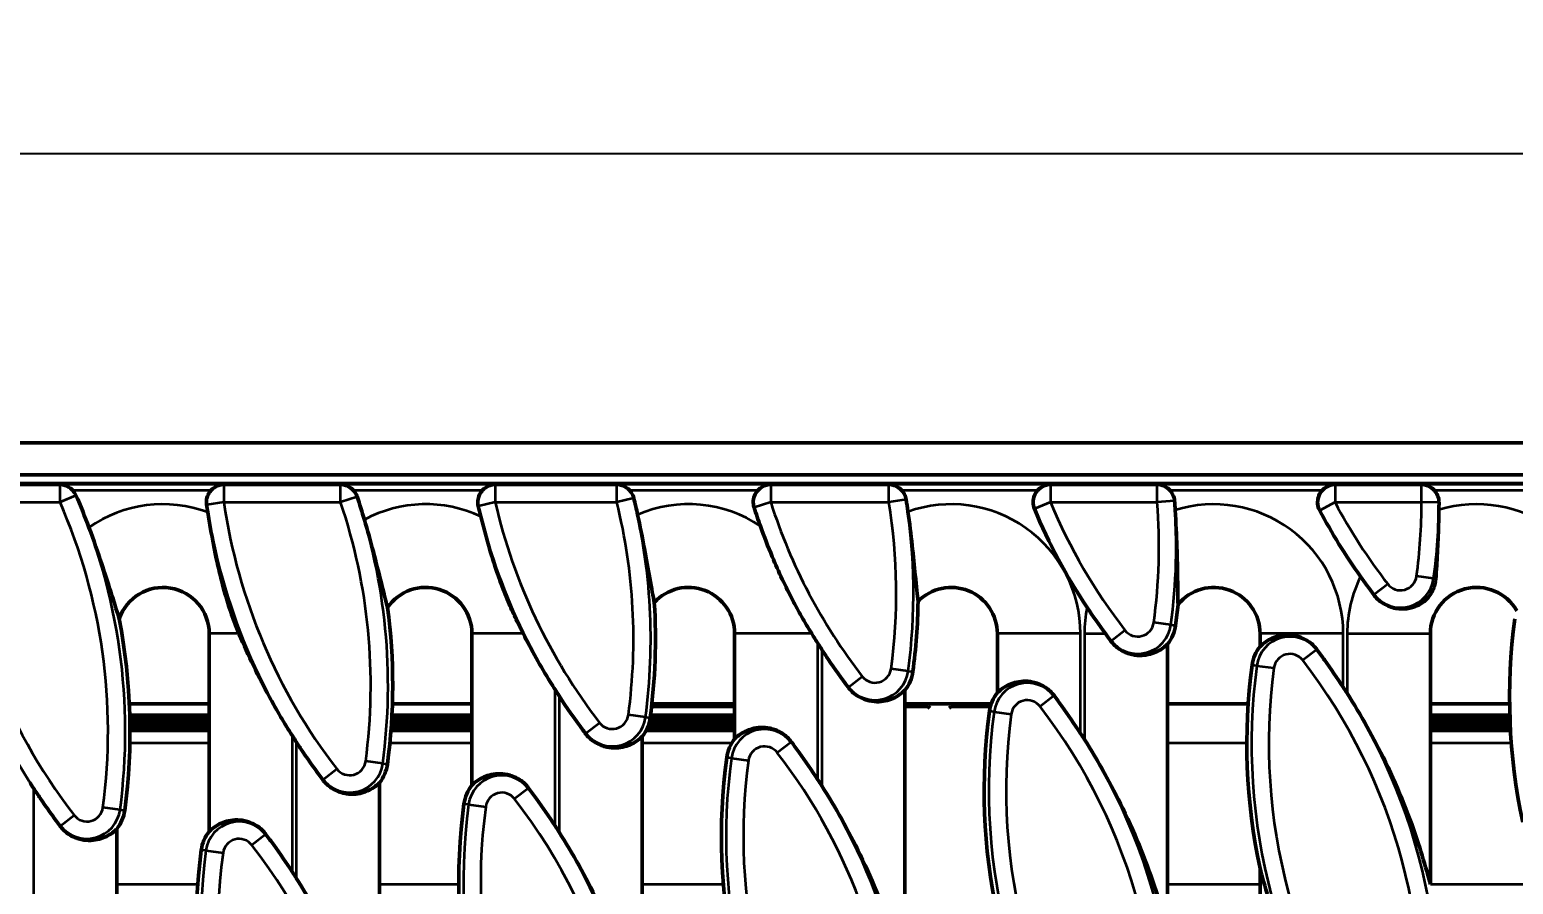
# Model space of a CAD drawing. Header units: millimetres. Extents: x 0 to 1485, y 0 to 1050.
# Drawn here: x 1062.7 to 1191, y 534.8 to 608.7 of the extents above; entities that cross this region are included whole.
import ezdxf

# ---------------------------------------------------------------- set-up
doc = ezdxf.new("R2010")
doc.units = ezdxf.units.MM
doc.header["$LTSCALE"] = 2.5
for name, color, linetype, lineweight in [('Bemaßung (ISO)', 7, 'Continuous', 25), ('Sichtbar (ISO)', 7, 'Continuous', 50), ('Sichtbar schmal (ISO)', 7, 'Continuous', 35)]:
    doc.layers.add(name, color=color, linetype=linetype, lineweight=lineweight)
doc.styles.add('TXT 3_5', font='isocpeur.ttf')
doc.dimstyles.new('Anrin Standard (DIN)', dxfattribs={"dimscale": 2.5, "dimtxt": 3.5, "dimasz": 2.5, "dimexe": 2, "dimexo": 0, "dimgap": 0.8, "dimtad": 1, "dimrnd": 1e-08, "dimtxsty": 'TXT 3_5', "dimcen": 0.09, "dimdle": 10, "dimclrd": 256, "dimclre": 256, "dimclrt": 256, "dimadec": 0, "dimazin": 2, "dimtfac": 0.714286, "dimtmove": 0, "dimatfit": 3, "dimfxl": 1, "dimtolj": 1, "dimlwd": -1, "dimlwe": -1, "dimarcsym": 0})

# ---------------------------------------------------------------- blocks, each defined once
blk = doc.blocks.new('*D13')
at = {"layer": 'Bemaßung (ISO)', "transparency": 16777216}
for p, q in [((389.9, 570.2), (389.9, 602.95)), ((1394.9, 572.95), (1394.9, 602.95)), ((1388.65, 597.95), (396.15, 597.95))]:
    blk.add_line(p, q, dxfattribs=at)
for points in [[(396.15, 599), (396.15, 596.91), (389.9, 597.95)], [(1388.65, 599), (1388.65, 596.91), (1394.9, 597.95)]]:
    blk.add_solid(points, dxfattribs=at)
at = {"layer": 'Defpoints', "color": 0, "transparency": 16777216}
for p in [(389.9, 597.95), (1394.9, 572.95), (389.9, 570.2)]:
    blk.add_point(p, dxfattribs=at)
at = {"layer": 'Bemaßung (ISO)', "transparency": 16777216, "insert": (881.85, 608.7), "char_height": 8.75, "attachment_point": 1, "style": 'TXT 3_5'}
blk.add_mtext('\\A1;1005', dxfattribs=at)

msp = doc.modelspace()

# ---------------------------------------------------------------- linework, layer by layer
at = {"layer": 'Sichtbar (ISO)'}
for p, q in [((389.905, 572.955), (1394.905, 572.955)), ((389.905, 570.205), (1394.905, 570.205)), ((1391.644, 569.455), (893.166, 569.455)), ((1078.223, 539.355), (1078.223, 556.455)), ((1100.95, 543.355), (1100.95, 556.455)), ((1123.678, 547.355), (1123.678, 556.455)), ((1146.405, 551.355), (1146.405, 556.455)), ((1169.132, 555.355), (1169.132, 556.455)), ((1183.86, 556.455), (1183.86, 534.771)), ((1161.132, 555.554), (1161.132, 530.771)), ((1138.405, 551.554), (1138.405, 526.771)), ((1078.223, 550.39), (1071.312, 550.39)), ((1071.349, 549.414), (1078.223, 549.414)), ((1094.03, 549.414), (1100.95, 549.414)), ((1100.95, 550.39), (1094.07, 550.39)), ((1116.399, 549.414), (1123.678, 549.414)), ((1116.488, 550.146), (1123.678, 550.146)), ((1123.678, 550.39), (1116.515, 550.39)), ((1145.872, 550.39), (1138.405, 550.39)), ((1138.405, 550.146), (1140.405, 550.146)), ((1140.405, 550.146), (1140.572, 550.006)), ((1142.238, 550.006), (1142.405, 550.146)), ((1142.405, 550.146), (1145.797, 550.146)), ((1168.105, 550.39), (1161.132, 550.39)), ((1190.717, 550.39), (1183.86, 550.39)), ((1183.86, 549.414), (1190.736, 549.414)), ((1078.223, 549.133), (1071.356, 549.133)), ((1071.357, 549.065), (1078.223, 549.065)), ((1078.223, 548.784), (1071.362, 548.784)), ((1071.363, 548.716), (1078.223, 548.716)), ((1078.223, 548.435), (1071.366, 548.435)), ((1071.367, 548.367), (1078.223, 548.367)), ((1078.223, 548.086), (1071.368, 548.086)), ((1100.95, 548.086), (1093.946, 548.086)), ((1093.967, 548.367), (1100.95, 548.367)), ((1100.95, 548.435), (1093.972, 548.435)), ((1093.99, 548.716), (1100.95, 548.716)), ((1100.95, 548.784), (1093.995, 548.784)), ((1094.012, 549.065), (1100.95, 549.065)), ((1100.95, 549.133), (1094.015, 549.133)), ((1123.678, 548.086), (1116.023, 548.086)), ((1116.153, 548.367), (1123.678, 548.367)), ((1123.678, 548.435), (1116.18, 548.435)), ((1116.273, 548.716), (1123.678, 548.716)), ((1123.678, 548.784), (1116.291, 548.784)), ((1116.351, 549.065), (1123.678, 549.065)), ((1123.678, 549.133), (1116.361, 549.133)), ((1190.745, 549.133), (1183.86, 549.133)), ((1183.86, 549.065), (1190.748, 549.065)), ((1190.759, 548.784), (1183.86, 548.784)), ((1183.86, 548.716), (1190.762, 548.716)), ((1190.774, 548.435), (1183.86, 548.435)), ((1183.86, 548.367), (1190.778, 548.367)), ((1190.793, 548.086), (1183.86, 548.086)), ((1115.678, 547.554), (1115.678, 522.771)), ((1092.95, 543.554), (1092.95, 518.771)), ((1070.223, 539.554), (1070.223, 514.771)), ((1169.132, 511.355), (1169.132, 536.139))]:
    msp.add_line(p, q, dxfattribs=at)
for centre, radius, start, end in [((1020.093, 547.995), 50.882, 20.28477, 23.67799), ((1128.354, 574.914), 50.882, 188.24779, 188.99767), ((1042.82, 551.995), 50.882, 16.3419, 18.69944), ((1151.081, 578.914), 50.882, 192.97035, 194.02459), ((1065.547, 555.995), 50.882, 12.20043, 13.86361), ((1173.808, 582.914), 50.882, 197.78458, 199.70838), ((1088.275, 559.995), 50.882, 7.92097, 9.12676), ((1111.002, 563.995), 50.882, 3.53961, 4.45218), ((1133.729, 567.995), 50.882, 359.06445, 359.80718), ((1196.535, 586.914), 50.882, 202.73262, 213.63529), ((1219.263, 590.914), 50.882, 207.86718, 215.45643), ((1074.223, 556.455), 4, 0, 161.30193), ((1096.95, 556.455), 4, 0, 145.52962), ((1119.678, 556.455), 4, 0, 137.56852), ((1142.405, 556.455), 4, 0, 135.65128), ((1165.132, 556.455), 4, 0, 140.82077), ((1187.86, 556.455), 4, 29.53743, 180), ((1042.82, 551.995), 51.275, 352.3504, 7.53433), ((1065.547, 555.995), 51.275, 352.3504, 3.5312), ((1088.275, 559.995), 51.275, 352.3504, 359.16797), ((1111.002, 563.995), 51.275, 352.3504, 354.38868), ((1020.093, 547.995), 51.275, 352.3504, 10.95201), ((1158.55, 557.609), 3.3, 321.48132, 352.3504), ((1241.99, 550.914), 51.275, 172.3504, 192.13108), ((1173.808, 582.914), 50.882, 212.45081, 213.15705), ((1171.714, 553.3), 3.3, 141.48132, 172.3504), ((1219.263, 546.914), 51.275, 172.3504, 192.13108), ((1135.823, 553.609), 3.3, 321.48132, 352.3504), ((1151.081, 578.914), 50.882, 212.45081, 213.15705), ((1148.987, 549.3), 3.3, 141.48132, 172.3504), ((1133.729, 523.995), 50.882, 32.45081, 33.15705), ((1196.535, 542.914), 51.275, 172.3504, 192.13108), ((1113.096, 549.609), 3.3, 321.48132, 352.3504), ((1128.354, 574.914), 50.882, 212.45081, 213.15705), ((1126.26, 545.3), 3.3, 141.48132, 172.3504), ((1111.002, 519.995), 50.882, 32.45081, 33.15705), ((1173.808, 538.914), 51.275, 172.3504, 192.13108), ((1090.369, 545.609), 3.3, 321.48132, 352.3504), ((1105.626, 570.914), 50.882, 212.45081, 213.15705), ((1103.532, 541.3), 3.3, 141.48132, 172.3504), ((1088.275, 515.995), 50.882, 32.45081, 33.15705), ((1151.081, 534.914), 51.275, 172.3504, 192.13108), ((1067.641, 541.609), 3.3, 321.48132, 352.3504), ((1080.805, 537.3), 3.3, 141.48132, 172.3504), ((1065.547, 511.995), 50.882, 32.45081, 33.15705), ((1128.354, 530.914), 51.275, 172.3504, 192.13108), ((1042.82, 507.995), 50.882, 32.45081, 33.15705)]:
    msp.add_arc(centre, radius, start, end, dxfattribs=at)
for points, knots in [([(1066.4, 568.865), (1066.328, 568.94), (1066.245, 569.013), (1066.035, 569.161), (1065.907, 569.229), (1065.632, 569.327), (1065.493, 569.355), (1065.352, 569.363), (1065.35, 569.363), (1065.349, 569.363)], [-0.13924341, -0.13924341, -0.13924341, -0.13924341, -0.09804477, -0.09804477, -0.04843493, -0.04843493, 0, 0, 0.00061607, 0.00061607, 0.00061607, 0.00061607]), ([(1077.998, 567.615), (1077.97, 567.809), (1077.98, 568.007), (1078.075, 568.386), (1078.159, 568.563), (1078.313, 568.771), (1078.354, 568.819), (1078.398, 568.865)], [0, 0, 0, 0, 0.0588718, 0.0588718, 0.11721872, 0.11721872, 0.13637861, 0.13637861, 0.13637861, 0.13637861]), ([(1079.431, 569.363), (1079.429, 569.363), (1079.427, 569.363), (1079.291, 569.355), (1079.155, 569.327), (1078.886, 569.23), (1078.761, 569.162), (1078.553, 569.014), (1078.47, 568.941), (1078.398, 568.865)], [-0.10535671, -0.10535671, -0.10535671, -0.10535671, -0.10489407, -0.10489407, -0.06859444, -0.06859444, -0.03136998, -0.03136998, -0.00003991, -0.00003991, -0.00003991, -0.00003991]), ([(1090.678, 568.865), (1090.606, 568.94), (1090.523, 569.013), (1090.313, 569.161), (1090.186, 569.229), (1089.912, 569.327), (1089.773, 569.355), (1089.633, 569.363), (1089.631, 569.363), (1089.629, 569.363)], [-0.13896503, -0.13896503, -0.13896503, -0.13896503, -0.09779056, -0.09779056, -0.04830467, -0.04830467, 0, 0, 0.00061454, 0.00061454, 0.00061454, 0.00061454]), ([(1090.678, 568.865), (1090.749, 568.791), (1090.813, 568.709), (1090.929, 568.523), (1090.979, 568.418), (1091.016, 568.308)], [0.120658512, 0.120658512, 0.120658512, 0.120658512, 0.151638774, 0.151638774, 0.186443316, 0.186443316, 0.186443316, 0.186443316]), ([(1101.497, 567.494), (1101.453, 567.685), (1101.447, 567.884), (1101.511, 568.269), (1101.58, 568.453), (1101.738, 568.708), (1101.802, 568.79), (1101.874, 568.865)], [0, 0, 0, 0, 0.05896871, 0.05896871, 0.117341, 0.117341, 0.14875398, 0.14875398, 0.14875398, 0.14875398]), ([(1102.903, 569.363), (1102.902, 569.363), (1102.9, 569.363), (1102.764, 569.355), (1102.629, 569.327), (1102.362, 569.23), (1102.237, 569.162), (1102.03, 569.015), (1101.946, 568.941), (1101.874, 568.865)], [-0.10536468, -0.10536468, -0.10536468, -0.10536468, -0.10490223, -0.10490223, -0.0686405, -0.0686405, -0.03144681, -0.03144681, -0.00003967, -0.00003967, -0.00003967, -0.00003967]), ([(1114.573, 568.865), (1114.501, 568.94), (1114.419, 569.013), (1114.209, 569.161), (1114.082, 569.229), (1113.809, 569.327), (1113.67, 569.355), (1113.531, 569.363), (1113.529, 569.363), (1113.527, 569.363)], [-0.13868123, -0.13868123, -0.13868123, -0.13868123, -0.09753034, -0.09753034, -0.04817146, -0.04817146, 0, 0, 0.00061299, 0.00061299, 0.00061299, 0.00061299]), ([(1114.573, 568.865), (1114.659, 568.776), (1114.734, 568.676), (1114.863, 568.448), (1114.914, 568.32), (1114.947, 568.187)], [0.120677662, 0.120677662, 0.120677662, 0.120677662, 0.15798761, 0.15798761, 0.199119857, 0.199119857, 0.199119857, 0.199119857]), ([(1125.358, 567.373), (1125.298, 567.56), (1125.275, 567.758), (1125.306, 568.148), (1125.36, 568.337), (1125.514, 568.641), (1125.6, 568.76), (1125.7, 568.865)], [0, 0, 0, 0, 0.05908857, 0.05908857, 0.11749674, 0.11749674, 0.16137161, 0.16137161, 0.16137161, 0.16137161]), ([(1126.726, 569.363), (1126.724, 569.363), (1126.723, 569.363), (1126.587, 569.355), (1126.453, 569.328), (1126.188, 569.23), (1126.064, 569.163), (1125.856, 569.015), (1125.773, 568.941), (1125.7, 568.865)], [-0.10537727, -0.10537727, -0.10537727, -0.10537727, -0.10491485, -0.10491485, -0.06869264, -0.06869264, -0.03153614, -0.03153614, -0.00003945, -0.00003945, -0.00003945, -0.00003945]), ([(1138.114, 568.865), (1138.042, 568.94), (1137.959, 569.014), (1137.75, 569.161), (1137.624, 569.229), (1137.351, 569.327), (1137.213, 569.355), (1137.074, 569.363), (1137.073, 569.363), (1137.071, 569.363)], [-0.13838882, -0.13838882, -0.13838882, -0.13838882, -0.09726147, -0.09726147, -0.04803204, -0.04803204, 0, 0, 0.0006113, 0.0006113, 0.0006113, 0.0006113]), ([(1138.114, 568.865), (1138.215, 568.761), (1138.299, 568.642), (1138.438, 568.373), (1138.487, 568.222), (1138.512, 568.066)], [0.120701107, 0.120701107, 0.120701107, 0.120701107, 0.164220412, 0.164220412, 0.211558897, 0.211558897, 0.211558897, 0.211558897]), ([(1149.606, 567.252), (1149.53, 567.434), (1149.49, 567.629), (1149.488, 568.021), (1149.525, 568.214), (1149.669, 568.57), (1149.772, 568.729), (1149.903, 568.865)], [0, 0, 0, 0, 0.0592407, 0.0592407, 0.11769983, 0.11769983, 0.17432193, 0.17432193, 0.17432193, 0.17432193]), ([(1150.924, 569.363), (1150.923, 569.363), (1150.921, 569.363), (1150.787, 569.355), (1150.653, 569.328), (1150.389, 569.231), (1150.266, 569.163), (1150.059, 569.016), (1149.976, 568.941), (1149.903, 568.865)], [-0.10539646, -0.10539646, -0.10539646, -0.10539646, -0.104934, -0.104934, -0.06875519, -0.06875519, -0.03164188, -0.03164188, -0.00003921, -0.00003921, -0.00003921, -0.00003921]), ([(1161.318, 568.865), (1161.246, 568.94), (1161.163, 569.014), (1160.954, 569.161), (1160.828, 569.229), (1160.556, 569.327), (1160.419, 569.355), (1160.281, 569.363), (1160.279, 569.363), (1160.277, 569.363)], [-0.13808325, -0.13808325, -0.13808325, -0.13808325, -0.09697859, -0.09697859, -0.0478883, -0.0478883, 0, 0, 0.0006097, 0.0006097, 0.0006097, 0.0006097]), ([(1161.318, 568.865), (1161.433, 568.746), (1161.527, 568.609), (1161.671, 568.297), (1161.716, 568.123), (1161.73, 567.945)], [0.12072972, 0.12072972, 0.12072972, 0.12072972, 0.17038709, 0.17038709, 0.22385958, 0.22385958, 0.22385958, 0.22385958]), ([(1174.282, 567.131), (1174.189, 567.306), (1174.131, 567.497), (1174.094, 567.889), (1174.114, 568.085), (1174.227, 568.456), (1174.319, 568.627), (1174.466, 568.807), (1174.492, 568.837), (1174.52, 568.865)], [0, 0, 0, 0, 0.05944004, 0.05944004, 0.11797271, 0.11797271, 0.17588932, 0.17588932, 0.18776985, 0.18776985, 0.18776985, 0.18776985]), ([(1175.536, 569.363), (1175.535, 569.363), (1175.533, 569.363), (1175.399, 569.355), (1175.267, 569.328), (1175.005, 569.231), (1174.883, 569.164), (1174.677, 569.016), (1174.593, 568.942), (1174.52, 568.865)], [-0.10542566, -0.10542566, -0.10542566, -0.10542566, -0.1049631, -0.1049631, -0.06883402, -0.06883402, -0.0317704, -0.0317704, -0.00003898, -0.00003898, -0.00003898, -0.00003898]), ([(1184.194, 568.865), (1184.122, 568.94), (1184.039, 569.014), (1183.831, 569.162), (1183.705, 569.23), (1183.434, 569.327), (1183.298, 569.355), (1183.16, 569.363), (1183.158, 569.363), (1183.156, 569.363)], [-0.13776221, -0.13776221, -0.13776221, -0.13776221, -0.09668112, -0.09668112, -0.04773066, -0.04773066, 0, 0, 0.00060765, 0.00060765, 0.00060765, 0.00060765]), ([(1184.194, 568.865), (1184.32, 568.735), (1184.421, 568.582), (1184.531, 568.322), (1184.561, 568.225), (1184.601, 568.026), (1184.611, 567.925), (1184.611, 567.824)], [0.12076466, 0.12076466, 0.12076466, 0.12076466, 0.17526105, 0.17526105, 0.20558746, 0.20558746, 0.23595645, 0.23595645, 0.23595645, 0.23595645]), ([(1080.801, 556.455), (1080.638, 556.847), (1080.479, 557.247), (1080.174, 558.067), (1080.035, 558.466), (1079.722, 559.434), (1079.563, 559.977), (1079.207, 561.309), (1079.019, 562.102), (1078.592, 564.099), (1078.336, 565.454), (1078.098, 566.956)], [-1.4881035, -1.4881035, -1.4881035, -1.4881035, -1.2813332, -1.2813332, -1.0763852, -1.0763852, -0.8051279, -0.8051279, -0.4564709, -0.4564709, 0, 0, 0, 0]), ([(1091.646, 566.312), (1091.923, 565.368), (1092.183, 564.43), (1092.657, 562.645), (1092.868, 561.813), (1093.312, 560.035), (1093.506, 559.25), (1093.653, 558.719)], [-0.76474381, -0.76474381, -0.76474381, -0.76474381, -0.53528099, -0.53528099, -0.30840486, -0.30840486, 0, 0, 0, 0]), ([(1105.376, 556.455), (1105.144, 556.911), (1104.917, 557.373), (1104.484, 558.302), (1104.283, 558.754), (1103.838, 559.813), (1103.616, 560.38), (1103.135, 561.699), (1102.894, 562.424), (1102.312, 564.305), (1102.008, 565.413), (1101.716, 566.583)], [-1.0967353, -1.0967353, -1.0967353, -1.0967353, -0.939935, -0.939935, -0.7868994, -0.7868994, -0.5950796, -0.5950796, -0.3619917, -0.3619917, 0, 0, 0, 0]), ([(1115.28, 566.748), (1115.495, 565.753), (1115.693, 564.767), (1116.046, 562.901), (1116.199, 562.037), (1116.495, 560.359), (1116.621, 559.647), (1116.725, 559.154)], [-0.79741451, -0.79741451, -0.79741451, -0.79741451, -0.54464264, -0.54464264, -0.29485297, -0.29485297, 0, 0, 0, 0]), ([(1138.671, 567.007), (1138.809, 566.016), (1138.931, 565.034), (1139.141, 563.174), (1139.228, 562.31), (1139.402, 560.544), (1139.477, 559.778), (1139.545, 559.251)], [-0.77849727, -0.77849727, -0.77849727, -0.77849727, -0.53888468, -0.53888468, -0.30207827, -0.30207827, 0, 0, 0, 0]), ([(1161.787, 567.137), (1161.854, 566.046), (1161.903, 564.969), (1161.969, 562.95), (1161.987, 562.029), (1162.013, 560.317), (1162.02, 559.587), (1162.032, 558.982)], [-0.88439964, -0.88439964, -0.88439964, -0.88439964, -0.58944173, -0.58944173, -0.30178515, -0.30178515, 0, 0, 0, 0]), ([(1184.604, 567.165), (1184.59, 566.301), (1184.565, 565.446), (1184.497, 563.817), (1184.456, 563.06), (1184.384, 561.926), (1184.357, 561.549), (1184.331, 561.199)], [-0.64352402, -0.64352402, -0.64352402, -0.64352402, -0.45008565, -0.45008565, -0.26502664, -0.26502664, -0.16245709, -0.16245709, -0.16245709, -0.16245709]), ([(1067.819, 565.635), (1068.217, 564.558), (1068.59, 563.493), (1069.26, 561.493), (1069.549, 560.586), (1070.066, 558.938), (1070.27, 558.276), (1070.434, 557.737)], [-0.80774557, -0.80774557, -0.80774557, -0.80774557, -0.53189105, -0.53189105, -0.26378547, -0.26378547, 0, 0, 0, 0]), ([(1130.345, 556.455), (1130.045, 556.945), (1129.752, 557.44), (1129.2, 558.407), (1128.94, 558.881), (1128.371, 559.963), (1128.082, 560.542), (1127.485, 561.809), (1127.2, 562.456), (1126.566, 563.978), (1126.227, 564.861), (1125.907, 565.755)], [-1.0304781, -1.0304781, -1.0304781, -1.0304781, -0.8584001, -0.8584001, -0.6971156, -0.6971156, -0.498004, -0.498004, -0.2849655, -0.2849655, 0, 0, 0, 0]), ([(1184.331, 561.199), (1184.323, 561.097), (1184.31, 560.995), (1184.265, 560.745), (1184.226, 560.595), (1184.112, 560.271), (1184.03, 560.096), (1183.829, 559.767), (1183.719, 559.623), (1183.411, 559.296), (1183.225, 559.155), (1182.834, 558.907), (1182.579, 558.791), (1182.006, 558.625), (1181.663, 558.575), (1180.921, 558.613), (1180.549, 558.695), (1179.866, 558.995), (1179.563, 559.193), (1179.175, 559.565), (1179.064, 559.69), (1178.964, 559.824)], [-1.01915525, -1.01915525, -1.01915525, -1.01915525, -0.97996816, -0.97996816, -0.92313044, -0.92313044, -0.85723658, -0.85723658, -0.79719733, -0.79719733, -0.71156539, -0.71156539, -0.59053123, -0.59053123, -0.45890275, -0.45890275, -0.33089015, -0.33089015, -0.21664439, -0.21664439, -0.16518878, -0.16518878, -0.16518878, -0.16518878]), ([(1085.417, 547.612), (1084.725, 548.701), (1084.059, 549.825), (1082.461, 552.747), (1081.584, 554.576), (1080.817, 556.415), (1080.809, 556.435), (1080.801, 556.455)], [5.60277031, 5.60277031, 5.60277031, 5.60277031, 5.98489791, 5.98489791, 6.57787842, 6.57787842, 6.58442363, 6.58442363, 6.58442363, 6.58442363]), ([(1108.144, 551.612), (1108.004, 551.833), (1107.865, 552.055), (1106.894, 553.627), (1106.103, 555.028), (1105.376, 556.455)], [5.03864005, 5.03864005, 5.03864005, 5.03864005, 5.11437863, 5.11437863, 5.57081052, 5.57081052, 5.57081052, 5.57081052]), ([(1161.132, 555.554), (1161.02, 555.445), (1160.896, 555.339), (1160.439, 555.002), (1160.056, 554.802), (1159.162, 554.562), (1158.653, 554.514), (1157.757, 554.709), (1157.423, 554.832), (1156.801, 555.204), (1156.515, 555.454), (1156.27, 555.758), (1156.248, 555.787), (1156.226, 555.816)], [1.26254133, 1.26254133, 1.26254133, 1.26254133, 1.35158407, 1.35158407, 1.56210439, 1.56210439, 1.77262471, 1.77262471, 1.88114821, 1.88114821, 1.9896717, 1.9896717, 2.0005996, 2.0005996, 2.0005996, 2.0005996]), ([(1169.132, 555.355), (1169.245, 555.464), (1169.369, 555.571), (1169.825, 555.907), (1170.208, 556.107), (1171.103, 556.347), (1171.612, 556.396), (1172.508, 556.2), (1172.842, 556.077), (1173.463, 555.706), (1173.75, 555.456), (1173.995, 555.151), (1174.017, 555.123), (1174.038, 555.093)], [1.26254133, 1.26254133, 1.26254133, 1.26254133, 1.35158407, 1.35158407, 1.56210439, 1.56210439, 1.77262471, 1.77262471, 1.88114821, 1.88114821, 1.9896717, 1.9896717, 2.0005996, 2.0005996, 2.0005996, 2.0005996]), ([(1133.499, 551.816), (1132.916, 552.597), (1132.334, 553.412), (1131.578, 554.528), (1131.394, 554.805), (1131.211, 555.085)], [4.25376971, 4.25376971, 4.25376971, 4.25376971, 4.54674081, 4.54674081, 4.64220292, 4.64220292, 4.64220292, 4.64220292]), ([(1174.038, 555.093), (1174.268, 554.786), (1174.493, 554.48), (1175.257, 553.418), (1175.799, 552.632), (1176.326, 551.824)], [1.26948341, 1.26948341, 1.26948341, 1.26948341, 1.38189288, 1.38189288, 1.66495593, 1.66495593, 1.66495593, 1.66495593]), ([(1146.405, 551.355), (1146.517, 551.464), (1146.641, 551.571), (1147.098, 551.907), (1147.481, 552.107), (1148.375, 552.347), (1148.885, 552.396), (1149.78, 552.2), (1150.115, 552.077), (1150.736, 551.706), (1151.022, 551.456), (1151.267, 551.151), (1151.289, 551.123), (1151.311, 551.093)], [1.26254133, 1.26254133, 1.26254133, 1.26254133, 1.35158407, 1.35158407, 1.56210439, 1.56210439, 1.77262471, 1.77262471, 1.88114821, 1.88114821, 1.9896717, 1.9896717, 2.0005996, 2.0005996, 2.0005996, 2.0005996]), ([(1110.772, 547.816), (1110.706, 547.904), (1110.641, 547.992), (1109.867, 549.038), (1109.164, 550.043), (1108.484, 551.085)], [4.70509338, 4.70509338, 4.70509338, 4.70509338, 4.73806998, 4.73806998, 5.10043249, 5.10043249, 5.10043249, 5.10043249]), ([(1138.405, 551.554), (1138.293, 551.445), (1138.169, 551.339), (1137.712, 551.002), (1137.329, 550.802), (1136.435, 550.562), (1135.925, 550.514), (1135.03, 550.709), (1134.695, 550.832), (1134.074, 551.204), (1133.788, 551.454), (1133.543, 551.758), (1133.521, 551.787), (1133.499, 551.816)], [1.26254133, 1.26254133, 1.26254133, 1.26254133, 1.35158407, 1.35158407, 1.56210439, 1.56210439, 1.77262471, 1.77262471, 1.88114821, 1.88114821, 1.9896717, 1.9896717, 2.0005996, 2.0005996, 2.0005996, 2.0005996]), ([(1151.311, 551.093), (1151.541, 550.786), (1151.765, 550.48), (1152.53, 549.418), (1153.071, 548.632), (1153.599, 547.824)], [1.26948341, 1.26948341, 1.26948341, 1.26948341, 1.38189288, 1.38189288, 1.66495593, 1.66495593, 1.66495593, 1.66495593]), ([(1176.666, 551.297), (1177.846, 549.442), (1178.987, 547.411), (1181.145, 542.941), (1182.109, 540.486), (1183.115, 537.402), (1183.396, 536.469), (1183.721, 535.292), (1183.791, 535.029), (1183.86, 534.771)], [5.6103516, 5.6103516, 5.6103516, 5.6103516, 6.2568517, 6.2568517, 7.0090993, 7.0090993, 7.2966076, 7.2966076, 7.3803187, 7.3803187, 7.3803187, 7.3803187]), ([(1123.678, 547.355), (1123.79, 547.464), (1123.914, 547.571), (1124.371, 547.907), (1124.754, 548.107), (1125.648, 548.347), (1126.157, 548.396), (1127.053, 548.2), (1127.387, 548.077), (1128.009, 547.706), (1128.295, 547.456), (1128.54, 547.151), (1128.562, 547.123), (1128.584, 547.093)], [1.26254133, 1.26254133, 1.26254133, 1.26254133, 1.35158407, 1.35158407, 1.56210439, 1.56210439, 1.77262471, 1.77262471, 1.88114821, 1.88114821, 1.9896717, 1.9896717, 2.0005996, 2.0005996, 2.0005996, 2.0005996]), ([(1088.044, 543.816), (1087.447, 544.616), (1086.867, 545.431), (1086.141, 546.503), (1085.948, 546.792), (1085.757, 547.085)], [1.27448474, 1.27448474, 1.27448474, 1.27448474, 1.56019182, 1.56019182, 1.66317732, 1.66317732, 1.66317732, 1.66317732]), ([(1115.678, 547.554), (1115.565, 547.445), (1115.441, 547.339), (1114.985, 547.002), (1114.602, 546.802), (1113.707, 546.562), (1113.198, 546.514), (1112.302, 546.709), (1111.968, 546.832), (1111.347, 547.204), (1111.06, 547.454), (1110.815, 547.758), (1110.793, 547.787), (1110.772, 547.816)], [1.26254133, 1.26254133, 1.26254133, 1.26254133, 1.35158407, 1.35158407, 1.56210439, 1.56210439, 1.77262471, 1.77262471, 1.88114821, 1.88114821, 1.9896717, 1.9896717, 2.0005996, 2.0005996, 2.0005996, 2.0005996]), ([(1128.584, 547.093), (1128.813, 546.786), (1129.038, 546.48), (1129.803, 545.418), (1130.344, 544.632), (1130.871, 543.824)], [1.26948341, 1.26948341, 1.26948341, 1.26948341, 1.38189288, 1.38189288, 1.66495593, 1.66495593, 1.66495593, 1.66495593]), ([(1153.939, 547.297), (1155.119, 545.442), (1156.26, 543.411), (1158.418, 538.941), (1159.381, 536.486), (1160.388, 533.402), (1160.669, 532.469), (1160.993, 531.292), (1161.064, 531.029), (1161.132, 530.771)], [5.6103516, 5.6103516, 5.6103516, 5.6103516, 6.2568517, 6.2568517, 7.0090993, 7.0090993, 7.2966076, 7.2966076, 7.3803187, 7.3803187, 7.3803187, 7.3803187]), ([(1100.95, 543.355), (1101.063, 543.464), (1101.187, 543.571), (1101.643, 543.907), (1102.027, 544.107), (1102.921, 544.347), (1103.43, 544.396), (1104.326, 544.2), (1104.66, 544.077), (1105.282, 543.706), (1105.568, 543.456), (1105.813, 543.151), (1105.835, 543.123), (1105.857, 543.093)], [1.26254133, 1.26254133, 1.26254133, 1.26254133, 1.35158407, 1.35158407, 1.56210439, 1.56210439, 1.77262471, 1.77262471, 1.88114821, 1.88114821, 1.9896717, 1.9896717, 2.0005996, 2.0005996, 2.0005996, 2.0005996]), ([(1065.317, 539.816), (1064.72, 540.616), (1064.14, 541.431), (1063.413, 542.503), (1063.221, 542.792), (1063.029, 543.085)], [1.27448474, 1.27448474, 1.27448474, 1.27448474, 1.56019182, 1.56019182, 1.66317732, 1.66317732, 1.66317732, 1.66317732]), ([(1092.95, 543.554), (1092.838, 543.445), (1092.714, 543.339), (1092.257, 543.002), (1091.874, 542.802), (1090.98, 542.562), (1090.471, 542.514), (1089.575, 542.709), (1089.241, 542.832), (1088.619, 543.204), (1088.333, 543.454), (1088.088, 543.758), (1088.066, 543.787), (1088.044, 543.816)], [1.26254133, 1.26254133, 1.26254133, 1.26254133, 1.35158407, 1.35158407, 1.56210439, 1.56210439, 1.77262471, 1.77262471, 1.88114821, 1.88114821, 1.9896717, 1.9896717, 2.0005996, 2.0005996, 2.0005996, 2.0005996]), ([(1105.857, 543.093), (1106.086, 542.786), (1106.311, 542.48), (1107.076, 541.418), (1107.617, 540.632), (1108.144, 539.824)], [1.26948341, 1.26948341, 1.26948341, 1.26948341, 1.38189288, 1.38189288, 1.66495593, 1.66495593, 1.66495593, 1.66495593]), ([(1131.211, 543.297), (1132.391, 541.442), (1133.533, 539.411), (1135.691, 534.941), (1136.654, 532.486), (1137.661, 529.402), (1137.942, 528.469), (1138.266, 527.292), (1138.337, 527.029), (1138.405, 526.771)], [5.6103516, 5.6103516, 5.6103516, 5.6103516, 6.2568517, 6.2568517, 7.0090993, 7.0090993, 7.2966076, 7.2966076, 7.3803187, 7.3803187, 7.3803187, 7.3803187]), ([(1078.223, 539.355), (1078.336, 539.464), (1078.46, 539.571), (1078.916, 539.907), (1079.299, 540.107), (1080.194, 540.347), (1080.703, 540.396), (1081.599, 540.2), (1081.933, 540.077), (1082.554, 539.706), (1082.84, 539.456), (1083.085, 539.151), (1083.108, 539.123), (1083.129, 539.093)], [1.26254133, 1.26254133, 1.26254133, 1.26254133, 1.35158407, 1.35158407, 1.56210439, 1.56210439, 1.77262471, 1.77262471, 1.88114821, 1.88114821, 1.9896717, 1.9896717, 2.0005996, 2.0005996, 2.0005996, 2.0005996]), ([(1070.223, 539.554), (1070.111, 539.445), (1069.987, 539.339), (1069.53, 539.002), (1069.147, 538.802), (1068.253, 538.562), (1067.744, 538.514), (1066.848, 538.709), (1066.513, 538.832), (1065.892, 539.204), (1065.606, 539.454), (1065.361, 539.758), (1065.339, 539.787), (1065.317, 539.816)], [1.26254133, 1.26254133, 1.26254133, 1.26254133, 1.35158407, 1.35158407, 1.56210439, 1.56210439, 1.77262471, 1.77262471, 1.88114821, 1.88114821, 1.9896717, 1.9896717, 2.0005996, 2.0005996, 2.0005996, 2.0005996]), ([(1083.129, 539.093), (1083.359, 538.786), (1083.583, 538.48), (1084.348, 537.418), (1084.89, 536.632), (1085.417, 535.824)], [1.26948341, 1.26948341, 1.26948341, 1.26948341, 1.38189288, 1.38189288, 1.66495593, 1.66495593, 1.66495593, 1.66495593]), ([(1108.484, 539.297), (1109.664, 537.442), (1110.806, 535.411), (1112.963, 530.941), (1113.927, 528.486), (1114.934, 525.402), (1115.214, 524.469), (1115.539, 523.292), (1115.61, 523.029), (1115.678, 522.771)], [5.6103516, 5.6103516, 5.6103516, 5.6103516, 6.2568517, 6.2568517, 7.0090993, 7.0090993, 7.2966076, 7.2966076, 7.3803187, 7.3803187, 7.3803187, 7.3803187]), ([(1085.757, 535.297), (1086.937, 533.442), (1088.078, 531.411), (1090.236, 526.941), (1091.2, 524.486), (1092.206, 521.402), (1092.487, 520.469), (1092.812, 519.292), (1092.882, 519.029), (1092.95, 518.771)], [5.6103516, 5.6103516, 5.6103516, 5.6103516, 6.2568517, 6.2568517, 7.0090993, 7.0090993, 7.2966076, 7.2966076, 7.3803187, 7.3803187, 7.3803187, 7.3803187]), ([(1176.326, 519.612), (1175.146, 521.468), (1174.004, 523.499), (1171.847, 527.969), (1170.883, 530.424), (1169.876, 533.507), (1169.596, 534.441), (1169.271, 535.617), (1169.2, 535.88), (1169.132, 536.139)], [5.6103516, 5.6103516, 5.6103516, 5.6103516, 6.2568517, 6.2568517, 7.0090993, 7.0090993, 7.2966076, 7.2966076, 7.3803187, 7.3803187, 7.3803187, 7.3803187])]:
    msp.add_open_spline(points, degree=3, knots=knots, dxfattribs=at)
for points in [[(1066.4, 568.865), (1066.522, 568.738), (1066.62, 568.591), (1066.691, 568.429)], [(1178.964, 559.824), (1178.58, 560.34), (1178.197, 560.864), (1177.817, 561.398)], [(1155.755, 556.455), (1155.209, 557.204), (1154.688, 557.956), (1154.172, 558.73)], [(1130.871, 555.612), (1130.694, 555.891), (1130.519, 556.172), (1130.345, 556.455)], [(1156.226, 555.816), (1156.069, 556.026), (1155.912, 556.239), (1155.755, 556.455)]]:
    msp.add_open_spline(points, degree=3, dxfattribs=at)
at = {"layer": 'Sichtbar schmal (ISO)'}
for p, q in [((1065.315, 569.312), (1056.347, 569.312)), ((1065.315, 567.818), (1065.315, 569.312)), ((1079.431, 569.363), (1065.349, 569.363)), ((1066.4, 568.865), (1078.398, 568.865)), ((1089.592, 569.312), (1079.49, 569.312)), ((1079.49, 569.312), (1079.49, 567.818)), ((1089.592, 567.818), (1089.592, 569.312)), ((1102.903, 569.363), (1089.629, 569.363)), ((1090.678, 568.865), (1101.874, 568.865)), ((1113.487, 569.312), (1102.968, 569.312)), ((1102.968, 569.312), (1102.968, 567.818)), ((1113.487, 567.818), (1113.487, 569.312)), ((1126.726, 569.363), (1113.527, 569.363)), ((1114.573, 568.865), (1125.7, 568.865)), ((1137.027, 569.312), (1126.797, 569.312)), ((1126.797, 569.312), (1126.797, 567.818)), ((1137.027, 567.818), (1137.027, 569.312)), ((1150.924, 569.363), (1137.071, 569.363)), ((1138.114, 568.865), (1149.903, 568.865)), ((1160.23, 569.312), (1151.002, 569.312)), ((1151.002, 569.312), (1151.002, 567.818)), ((1160.23, 567.818), (1160.23, 569.312)), ((1175.536, 569.363), (1160.277, 569.363)), ((1161.318, 568.865), (1174.52, 568.865)), ((1183.105, 569.312), (1175.622, 569.312)), ((1175.622, 569.312), (1175.622, 567.818)), ((1183.105, 567.818), (1183.105, 569.312)), ((1260.993, 569.363), (1183.156, 569.363)), ((1184.194, 568.865), (1259.952, 568.865)), ((1056.347, 567.818), (1065.315, 567.818)), ((1066.684, 568.418), (1065.315, 567.818)), ((1079.49, 567.818), (1078.011, 567.603)), ((1079.49, 567.818), (1089.592, 567.818)), ((1091.008, 568.297), (1089.592, 567.818)), ((1102.968, 567.818), (1101.512, 567.482)), ((1102.968, 567.818), (1113.487, 567.818)), ((1114.938, 568.176), (1113.487, 567.818)), ((1126.797, 567.818), (1125.374, 567.361)), ((1126.797, 567.818), (1137.027, 567.818)), ((1138.502, 568.055), (1137.027, 567.818)), ((1151.002, 567.818), (1149.624, 567.24)), ((1151.002, 567.818), (1160.23, 567.818)), ((1161.719, 567.933), (1160.23, 567.818)), ((1175.622, 567.818), (1174.301, 567.119)), ((1175.622, 567.818), (1183.105, 567.818)), ((1184.599, 567.812), (1183.105, 567.818)), ((1184.147, 561.224), (1182.666, 561.423)), ((1184.147, 561.224), (1184.331, 561.199)), ((1178.986, 559.841), (1178.964, 559.824)), ((1178.986, 559.841), (1180.169, 560.754)), ((1161.419, 557.224), (1159.938, 557.423)), ((1161.419, 557.224), (1161.821, 557.17)), ((1080.801, 556.455), (1078.223, 556.455)), ((1105.376, 556.455), (1100.95, 556.455)), ((1130.345, 556.455), (1123.678, 556.455)), ((1153.599, 556.455), (1146.405, 556.455)), ((1153.599, 547.824), (1153.599, 556.455)), ((1153.939, 556.455), (1153.939, 547.297)), ((1153.939, 556.455), (1155.755, 556.455)), ((1156.258, 555.841), (1156.226, 555.816)), ((1156.258, 555.841), (1157.441, 556.754)), ((1176.326, 556.455), (1169.132, 556.455)), ((1176.326, 551.824), (1176.326, 556.455)), ((1176.666, 556.455), (1176.666, 551.297)), ((1176.666, 556.455), (1183.86, 556.455)), ((1130.871, 543.824), (1130.871, 555.612)), ((1131.211, 555.085), (1131.211, 543.297)), ((1174.006, 555.069), (1172.823, 554.156)), ((1174.006, 555.069), (1174.038, 555.093)), ((1138.692, 553.224), (1137.211, 553.423)), ((1138.692, 553.224), (1139.094, 553.17)), ((1168.845, 553.686), (1168.444, 553.74)), ((1168.845, 553.686), (1170.326, 553.487)), ((1133.531, 551.841), (1134.714, 552.754)), ((1108.144, 539.824), (1108.144, 551.612)), ((1108.484, 551.085), (1108.484, 539.297)), ((1133.531, 551.841), (1133.499, 551.816)), ((1151.279, 551.069), (1150.096, 550.156)), ((1151.279, 551.069), (1151.311, 551.093)), ((1115.965, 549.224), (1114.484, 549.423)), ((1146.118, 549.686), (1145.716, 549.74)), ((1146.118, 549.686), (1147.599, 549.487)), ((1110.804, 547.841), (1111.987, 548.754)), ((1115.965, 549.224), (1116.366, 549.17)), ((1078.223, 546.992), (1071.358, 546.992)), ((1085.417, 535.824), (1085.417, 547.612)), ((1085.757, 547.085), (1085.757, 535.297)), ((1100.95, 546.992), (1093.851, 546.992)), ((1110.804, 547.841), (1110.772, 547.816)), ((1123.426, 546.992), (1115.678, 546.992)), ((1128.552, 547.069), (1127.369, 546.156)), ((1128.552, 547.069), (1128.584, 547.093)), ((1167.987, 546.992), (1161.132, 546.992)), ((1190.865, 546.992), (1183.86, 546.992)), ((1123.391, 545.686), (1122.989, 545.74)), ((1123.391, 545.686), (1124.872, 545.487)), ((1088.076, 543.841), (1089.26, 544.754)), ((1093.238, 545.224), (1091.757, 545.423)), ((1093.238, 545.224), (1093.639, 545.17)), ((1063.029, 543.085), (1063.029, 531.297)), ((1088.076, 543.841), (1088.044, 543.816)), ((1105.824, 543.069), (1104.641, 542.156)), ((1105.824, 543.069), (1105.857, 543.093)), ((1100.663, 541.686), (1100.262, 541.74)), ((1100.663, 541.686), (1102.144, 541.487)), ((1065.349, 539.841), (1066.532, 540.754)), ((1070.51, 541.224), (1069.029, 541.423)), ((1070.51, 541.224), (1070.912, 541.17)), ((1065.349, 539.841), (1065.317, 539.816)), ((1083.097, 539.069), (1083.129, 539.093)), ((1083.097, 539.069), (1081.914, 538.156)), ((1077.936, 537.686), (1077.534, 537.74)), ((1077.936, 537.686), (1079.417, 537.487)), ((1070.223, 534.771), (1077.223, 534.771)), ((1092.95, 534.771), (1099.806, 534.771)), ((1115.678, 534.771), (1122.7, 534.771)), ((1161.132, 534.771), (1169.132, 534.771)), ((1183.86, 534.771), (1191.86, 534.771))]:
    msp.add_line(p, q, dxfattribs=at)
for centre, radius, start, end in [((1105.626, 570.914), 50.87, 183.59528, 217.6496), ((1105.626, 570.914), 49.376, 183.59528, 217.6496), ((1020.093, 547.995), 49.376, 352.3504, 23.66932), ((1020.093, 547.995), 50.87, 352.3504, 23.66932), ((1074.223, 556.455), 11.194, 69.74752, 124.89911), ((1128.354, 574.914), 50.87, 188.26313, 217.6496), ((1128.354, 574.914), 49.376, 188.26313, 217.6496), ((1042.82, 551.995), 49.376, 352.3504, 18.68992), ((1042.82, 551.995), 50.87, 352.3504, 18.68992), ((1096.95, 556.455), 11.194, 64.80388, 118.28544), ((1151.081, 578.914), 50.87, 192.98702, 217.6496), ((1151.081, 578.914), 49.376, 192.98702, 217.6496), ((1065.547, 555.995), 49.376, 352.3504, 13.85322), ((1065.547, 555.995), 50.87, 352.3504, 13.85322), ((1119.678, 556.455), 11.194, 56.18618, 113.1343), ((1173.808, 582.914), 50.87, 197.80277, 217.6496), ((1173.808, 582.914), 49.376, 197.80277, 217.6496), ((1088.275, 559.995), 49.376, 352.3504, 9.11545), ((1088.275, 559.995), 50.87, 352.3504, 9.11545), ((1142.405, 556.455), 11.194, 0, 109.48694), ((1196.535, 586.914), 49.376, 202.75258, 217.6496), ((1111.002, 563.995), 49.376, 352.3504, 4.4399), ((1111.002, 563.995), 50.87, 352.3504, 4.4399), ((1165.132, 556.455), 11.194, 0, 107.39122), ((1219.263, 590.914), 49.376, 207.88921, 217.6496), ((1133.729, 567.995), 49.376, 352.3504, 359.79387), ((1133.729, 567.995), 50.87, 352.3504, 359.79387), ((1187.86, 556.455), 11.194, 0, 106.90761), ((1196.535, 586.914), 50.87, 202.75258, 217.6496), ((1219.263, 590.914), 50.87, 207.88921, 217.6496), ((1187.86, 556.455), 11.194, 153.79112, 180), ((1181.278, 561.609), 2.895, 217.6496, 352.3504), ((1181.278, 561.609), 1.401, 217.6496, 352.3504), ((1165.132, 556.455), 11.194, 168.2699, 180), ((1158.55, 557.609), 2.895, 217.6496, 352.3504), ((1158.55, 557.609), 1.401, 217.6496, 352.3504), ((1171.714, 553.3), 2.895, 37.6496, 172.3504), ((1171.714, 553.3), 1.401, 37.6496, 172.3504), ((1133.729, 523.995), 50.87, 352.3504, 37.6496), ((1135.823, 553.609), 2.895, 217.6496, 352.3504), ((1135.823, 553.609), 1.401, 217.6496, 352.3504), ((1219.263, 546.914), 50.87, 172.3504, 217.6496), ((1219.263, 546.914), 49.376, 172.3504, 217.6496), ((1133.729, 523.995), 49.376, 352.3504, 37.6496), ((1148.987, 549.3), 2.895, 37.6496, 172.3504), ((1148.987, 549.3), 1.401, 37.6496, 172.3504), ((1111.002, 519.995), 50.87, 352.3504, 37.6496), ((1113.096, 549.609), 1.401, 217.6496, 352.3504), ((1196.535, 542.914), 50.87, 172.3504, 217.6496), ((1196.535, 542.914), 49.376, 172.3504, 217.6496), ((1111.002, 519.995), 49.376, 352.3504, 37.6496), ((1113.096, 549.609), 2.895, 217.6496, 352.3504), ((1126.26, 545.3), 2.895, 37.6496, 172.3504), ((1088.275, 515.995), 50.87, 1.67175, 37.6496), ((1173.808, 538.914), 50.87, 172.3504, 214.24415), ((1126.26, 545.3), 1.401, 37.6496, 172.3504), ((1088.275, 515.995), 49.376, 1.20642, 37.6496), ((1090.369, 545.609), 2.895, 217.6496, 352.3504), ((1090.369, 545.609), 1.401, 217.6496, 352.3504), ((1173.808, 538.914), 49.376, 172.3504, 213.41404), ((1103.532, 541.3), 2.895, 37.6496, 172.3504), ((1065.547, 511.995), 50.87, 352.3504, 37.6496), ((1151.081, 534.914), 50.87, 172.3504, 217.6496), ((1103.532, 541.3), 1.401, 37.6496, 172.3504), ((1065.547, 511.995), 49.376, 352.3504, 37.6496), ((1067.641, 541.609), 2.895, 217.6496, 352.3504), ((1067.641, 541.609), 1.401, 217.6496, 352.3504), ((1151.081, 534.914), 49.376, 172.3504, 217.6496), ((1080.805, 537.3), 2.895, 37.6496, 172.3504), ((1080.805, 537.3), 1.401, 37.6496, 172.3504), ((1042.82, 507.995), 49.376, 352.3504, 37.6496), ((1042.82, 507.995), 50.87, 352.3504, 37.6496), ((1128.354, 530.914), 50.87, 172.3504, 217.6496), ((1128.354, 530.914), 49.376, 172.3504, 217.6496), ((1020.093, 503.995), 50.87, 352.3504, 37.6496)]:
    msp.add_arc(centre, radius, start, end, dxfattribs=at)
for centre, major_axis, ratio, start_param, end_param in [((1065.315, 567.818), (-1.256, 0.821), 0.9945827, 4.1360294, 5.2887485), ((1079.49, 567.818), (-0.981, -1.134), 0.9911791, 3.8592682, 5.5655098), ((1089.592, 567.818), (-1.219, 0.874), 0.9942532, 4.0928184, 5.3319596), ((1102.968, 567.818), (-0.934, -1.174), 0.9902708, 3.8184262, 5.6063518), ((1113.487, 567.818), (-1.181, 0.925), 0.993881, 4.0508604, 5.3739176), ((1126.797, 567.818), (-0.884, -1.212), 0.9891539, 3.7768324, 5.6479455), ((1137.027, 567.818), (-1.142, 0.973), 0.9934573, 4.0097771, 5.4150009), ((1151.002, 567.818), (-0.831, -1.249), 0.9877474, 3.7341351, 5.6906429), ((1160.23, 567.818), (-1.101, 1.019), 0.9929705, 3.9692518, 5.4555261), ((1175.622, 567.818), (-0.774, -1.285), 0.9859217, 3.689898, 5.73488), ((1183.105, 567.818), (-1.059, 1.063), 0.9924055, 3.9290037, 5.4957743)]:
    msp.add_ellipse(centre, major_axis=major_axis, ratio=ratio, start_param=start_param, end_param=end_param, dxfattribs=at)
for points in [[(1065.323, 569.323), (1065.32, 569.32), (1065.318, 569.316), (1065.315, 569.312)], [(1065.349, 569.363), (1065.34, 569.35), (1065.331, 569.337), (1065.323, 569.323)], [(1079.477, 569.323), (1079.462, 569.337), (1079.446, 569.35), (1079.431, 569.363)], [(1079.49, 569.312), (1079.486, 569.316), (1079.481, 569.32), (1079.477, 569.323)], [(1089.6, 569.323), (1089.598, 569.32), (1089.595, 569.316), (1089.592, 569.312)], [(1089.629, 569.363), (1089.62, 569.35), (1089.61, 569.337), (1089.6, 569.323)], [(1102.953, 569.323), (1102.937, 569.337), (1102.92, 569.35), (1102.903, 569.363)], [(1102.968, 569.312), (1102.963, 569.316), (1102.958, 569.32), (1102.953, 569.323)], [(1113.496, 569.323), (1113.493, 569.32), (1113.49, 569.316), (1113.487, 569.312)], [(1113.527, 569.363), (1113.517, 569.35), (1113.506, 569.337), (1113.496, 569.323)], [(1126.781, 569.323), (1126.763, 569.337), (1126.744, 569.35), (1126.726, 569.363)], [(1126.797, 569.312), (1126.791, 569.316), (1126.786, 569.32), (1126.781, 569.323)], [(1137.037, 569.323), (1137.034, 569.32), (1137.03, 569.316), (1137.027, 569.312)], [(1137.071, 569.363), (1137.059, 569.35), (1137.048, 569.337), (1137.037, 569.323)], [(1150.984, 569.323), (1150.964, 569.337), (1150.944, 569.35), (1150.924, 569.363)], [(1151.002, 569.312), (1150.996, 569.316), (1150.99, 569.32), (1150.984, 569.323)], [(1160.24, 569.323), (1160.237, 569.32), (1160.233, 569.316), (1160.23, 569.312)], [(1160.277, 569.363), (1160.265, 569.35), (1160.253, 569.337), (1160.24, 569.323)], [(1175.603, 569.323), (1175.58, 569.337), (1175.558, 569.35), (1175.536, 569.363)], [(1175.622, 569.312), (1175.615, 569.316), (1175.609, 569.32), (1175.603, 569.323)], [(1183.116, 569.323), (1183.112, 569.32), (1183.109, 569.316), (1183.105, 569.312)], [(1183.156, 569.363), (1183.143, 569.35), (1183.13, 569.337), (1183.116, 569.323)], [(1066.684, 568.418), (1066.686, 568.422), (1066.689, 568.425), (1066.691, 568.429)], [(1077.998, 567.615), (1078.003, 567.611), (1078.007, 567.607), (1078.011, 567.603)], [(1091.008, 568.297), (1091.01, 568.301), (1091.013, 568.304), (1091.016, 568.308)], [(1101.497, 567.494), (1101.502, 567.49), (1101.507, 567.486), (1101.512, 567.482)], [(1114.938, 568.176), (1114.941, 568.179), (1114.944, 568.183), (1114.947, 568.187)], [(1125.358, 567.373), (1125.363, 567.369), (1125.369, 567.365), (1125.374, 567.361)], [(1138.502, 568.055), (1138.506, 568.058), (1138.509, 568.062), (1138.512, 568.066)], [(1161.719, 567.933), (1161.723, 567.937), (1161.727, 567.941), (1161.73, 567.945)], [(1184.599, 567.812), (1184.603, 567.816), (1184.607, 567.82), (1184.611, 567.824)], [(1149.606, 567.252), (1149.612, 567.248), (1149.618, 567.244), (1149.624, 567.24)], [(1174.282, 567.131), (1174.288, 567.127), (1174.294, 567.123), (1174.301, 567.119)]]:
    msp.add_open_spline(points, degree=3, dxfattribs=at)

# ---------------------------------------------------------------- dimensions: what is measured, and where the dimension line sits
at = {"layer": 'Bemaßung (ISO)'}
dim = msp.add_linear_dim(base=(389.905, 597.955), p1=(1394.905, 572.955), p2=(389.905, 570.205), angle=180, dimstyle='Anrin Standard (DIN)', override={"dimgap": 0.8, "dimdec": 2, "dimtol": 0, "dimlim": 0, "dimtp": 0, "dimtm": 0, "dimtdec": 2, "dimtofl": 0, "dimatfit": 1}, dxfattribs=at)
dim.commit()
dim.dimension.update_dxf_attribs({"geometry": '*D13', "text_midpoint": (892.355, 597.955), "dimtype": 160})

doc.saveas('drawing.dxf')
